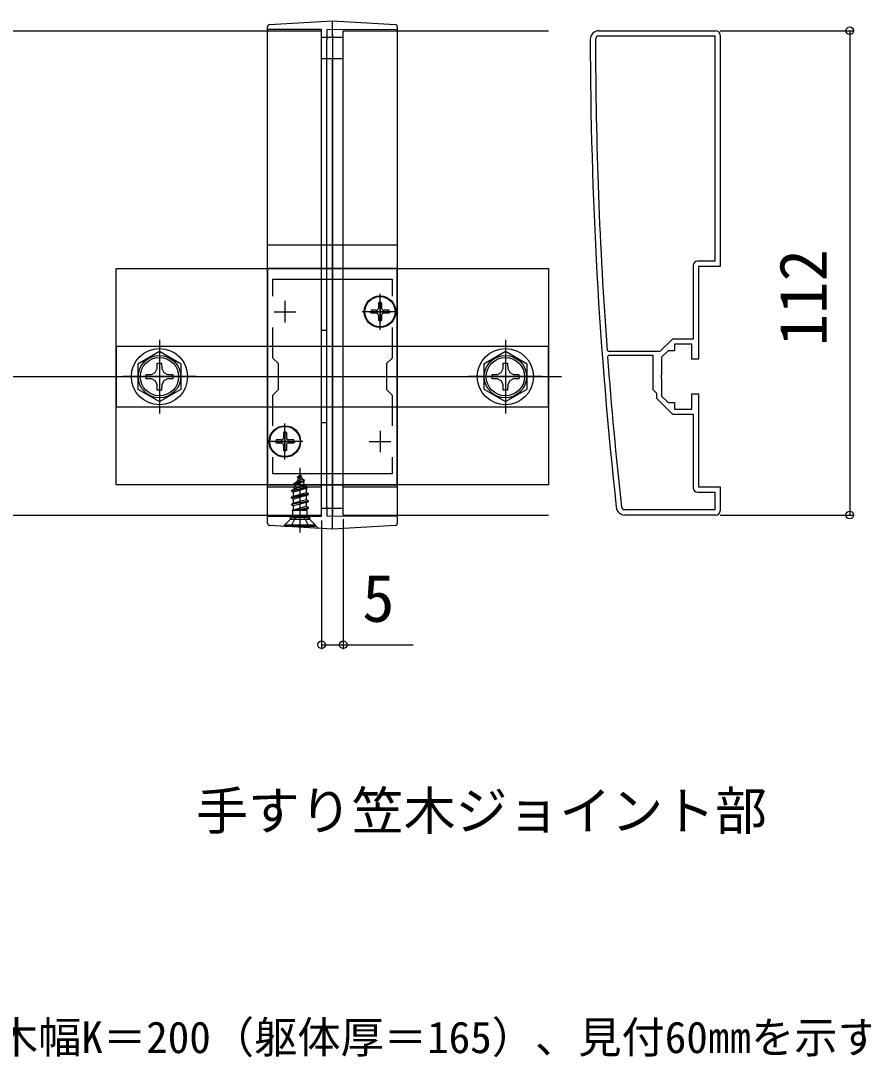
# Model space of a CAD drawing. Units: millimetres, scale not verified. Extents: x -875 to 875, y -1299 to 1293.
# Drawn here: x 383.3 to 578.1, y -886.2 to -646.5 of the extents above; entities that cross this region are included whole.
import ezdxf
from ezdxf.enums import TextEntityAlignment as Align

# ---------------------------------------------------------------- set-up
doc = ezdxf.new("R2010")
doc.units = ezdxf.units.MM
doc.header["$LTSCALE"] = 8
for name, color, linetype in [('0-1_USER1', 3, 'Continuous'), ('0-2_YKK_11', 7, 'Continuous'), ('0-3_YKK_12', 2, 'Continuous'), ('0-4_YKK_13', 4, 'Continuous'), ('0-5_YKK_D', 6, 'Continuous'), ('0-7_YSS_K', 3, 'Continuous')]:
    doc.layers.add(name, color=color, linetype=linetype)
doc.styles.add('ＭＳ ゴシック', font='')
doc.styles.get('ＭＳ ゴシック').set_extended_font_data('MS Gothic')

msp = doc.modelspace()

# ---------------------------------------------------------------- linework, layer by layer
at = {"layer": '0-2_YKK_11'}
for p, q in [((517, -648.8), (544, -648.8)), ((517, -650), (543.8, -650)), ((444.376, -711.3), (444.376, -716.3)), ((466.376, -711.3), (466.376, -716.3)), ((441.876, -713.8), (446.876, -713.8)), ((463.876, -713.8), (468.876, -713.8)), ((444.376, -741.3), (444.376, -746.3)), ((466.376, -741.3), (466.376, -746.3)), ((441.876, -743.8), (446.876, -743.8)), ((463.876, -743.8), (468.876, -743.8)), ((543.8, -759.6), (523, -759.6)), ((544, -760.8), (523, -760.8))]:
    msp.add_line(p, q, dxfattribs=at)
for points in [[(545, -649.8), (545, -703.3), (540, -703.3), (540, -724.8), (538.5, -724.8), (538.5, -721.3), (534.5, -721.3), (534.5, -722.8), (533, -722.8), (531.5, -724.3), (531.5, -728.342), (531.38, -728.525), (531.38, -729.075), (531.5, -729.258), (531.5, -733.3), (533, -734.8), (534.5, -734.8), (534.5, -736.3), (538.5, -736.3), (538.5, -732.8), (540, -732.8), (540, -754.3), (545, -754.3), (545, -759.8)], [(543.8, -650), (543.8, -702.1), (539.8, -702.1)], [(538.8, -703.1), (538.8, -720.1), (534.003, -720.1), (531.103, -723), (519.184, -723), (518.885, -722.722)], [(441.576, -710.167), (441.576, -706.3), (469.176, -706.3), (469.176, -710.167)], [(441.576, -740.167), (441.576, -733.1), (442.876, -731.8), (442.876, -725.8), (441.576, -724.5), (441.576, -717.433)], [(469.176, -717.433), (469.176, -724.5), (467.876, -725.8), (467.876, -731.8), (469.176, -733.1), (469.176, -740.167)], [(518.989, -724.122), (519.288, -723.8), (529.5, -723.8), (529.5, -731.8), (530.3, -732.6), (530.3, -733.797), (534.003, -737.5), (538.8, -737.5), (538.8, -754.5)], [(469.176, -747.433), (469.176, -751.3), (441.576, -751.3), (441.576, -747.433)], [(539.8, -755.5), (543.8, -755.5), (543.8, -759.6)]]:
    msp.add_lwpolyline(points, dxfattribs=at)
msp.add_lwpolyline([(440.376, -703.8), (440.376, -753.8), (470.376, -753.8), (470.376, -703.8)], close=True, dxfattribs=at)
for centre, radius, start, end in [((517, -650.8), 2, 90, 180.07338), ((544, -649.8), 1, 0.00001, 89.99999), ((1515.003, -649.522), 1000.004, 180.07337, 186.28629), ((517, -650.8), 0.8, 89.99999, 180.07337), ((1515.001, -649.522), 998.802, 180.07336, 184.20284), ((539.8, -703.1), 1, 90.00001, 179.99999), ((1515.009, -649.521), 998.809, 184.28341, 186.28629), ((539.8, -754.5), 1, 180.00001, 269.99999), ((523, -758.8), 2, 186.28628, 270), ((523, -758.8), 0.8, 186.28629, 270.00001), ((544, -759.8), 1, 270.00001, 359.99999)]:
    msp.add_arc(centre, radius, start, end, dxfattribs=at)
at = {"layer": '0-3_YKK_12'}
for p, q in [((452.876, -760.8), (452.876, -648.8)), ((457.876, -760.8), (457.876, -648.8)), ((455.376, -763.8), (455.376, -693.8))]:
    msp.add_line(p, q, dxfattribs=at)
for points in [[(87.376, -648.8), (440.376, -648.8), (452.876, -648.8)], [(457.876, -648.8), (470.376, -648.8), (505.376, -648.8)], [(199.376, -760.8), (440.376, -760.8), (452.876, -760.8)], [(457.876, -760.8), (470.376, -760.8), (505.376, -760.8)]]:
    msp.add_lwpolyline(points, dxfattribs=at)
at = {"layer": '0-4_YKK_13'}
for p, q in [((440.845, -647.389), (455.376, -646.5)), ((455.376, -646.5), (469.907, -647.389)), ((452.876, -648.544), (440.376, -648.5)), ((470.376, -648.5), (454.076, -648.642)), ((440.376, -760.227), (440.376, -650.686)), ((452.876, -650.3), (457.876, -650.3)), ((452.876, -759.008), (452.876, -650.847)), ((454.076, -758.909), (454.076, -650.945)), ((455.376, -649.795), (455.376, -761.173)), ((455.376, -650.3), (455.376, -649.858)), ((457.876, -655.3), (457.876, -650.3)), ((470.376, -650.686), (470.376, -760.227)), ((457.876, -655.3), (452.876, -655.3)), ((455.376, -698.3), (455.376, -655.3)), ((440.376, -698.3), (470.376, -698.3)), ((466.726, -711.75), (466.026, -711.75)), ((466.026, -711.75), (466.026, -712.95)), ((466.376, -717.95), (466.376, -709.65)), ((466.726, -711.75), (466.726, -712.95)), ((470.526, -713.8), (462.226, -713.8)), ((464.326, -713.45), (464.326, -714.15)), ((465.526, -713.45), (464.326, -713.45)), ((465.526, -714.15), (464.326, -714.15)), ((468.426, -713.45), (467.226, -713.45)), ((468.426, -714.15), (467.226, -714.15)), ((468.426, -713.45), (468.426, -714.15)), ((466.026, -714.65), (466.026, -715.85)), ((466.726, -715.85), (466.026, -715.85)), ((466.726, -714.65), (466.726, -715.85)), ((454.076, -718.1), (452.876, -718.1)), ((415.376, -720.3), (415.376, -737.3)), ((495.376, -720.3), (495.376, -737.3)), ((414.853, -726.946), (414.875, -725.7)), ((494.853, -726.946), (494.875, -725.7)), ((423.876, -728.8), (406.876, -728.8)), ((503.876, -728.8), (486.876, -728.8)), ((444.376, -747.95), (444.376, -739.65)), ((454.076, -739.5), (452.876, -739.5)), ((444.726, -741.75), (444.026, -741.75)), ((444.026, -741.75), (444.026, -742.95)), ((444.726, -741.75), (444.726, -742.95)), ((448.526, -743.8), (440.226, -743.8)), ((442.326, -743.45), (442.326, -744.15)), ((443.526, -743.45), (442.326, -743.45)), ((443.526, -744.15), (442.326, -744.15)), ((444.026, -744.65), (444.026, -745.85)), ((444.726, -744.65), (444.726, -745.85)), ((446.426, -743.45), (445.226, -743.45)), ((446.426, -744.15), (445.226, -744.15)), ((446.426, -743.45), (446.426, -744.15)), ((444.726, -745.85), (444.026, -745.85)), ((447.876, -764.85), (447.876, -749.855)), ((447.876, -751.35), (447.129, -753.153)), ((447.129, -753.153), (448.3, -752.374)), ((447.276, -751.94), (447.743, -751.67)), ((447.276, -752.04), (447.276, -751.94)), ((447.276, -752.04), (447.53, -752.186)), ((447.876, -751.35), (448.3, -752.374)), ((448.3, -752.374), (448.926, -752.735)), ((440.376, -754.3), (452.876, -754.3)), ((445.876, -755.12), (449.626, -754.325)), ((445.876, -755.22), (449.626, -754.425)), ((445.876, -755.12), (446.452, -754.787)), ((449.242, -754.647), (446.401, -755.523)), ((446.844, -753.842), (446.452, -754.787)), ((446.452, -754.787), (448.946, -753.932)), ((446.476, -753.63), (448.926, -752.835)), ((446.476, -753.53), (447.129, -753.153)), ((446.476, -753.63), (446.844, -753.842)), ((446.844, -753.842), (448.575, -753.038)), ((448.575, -753.038), (448.926, -752.835)), ((448.575, -753.038), (448.946, -753.932)), ((448.926, -752.835), (448.926, -752.735)), ((448.946, -753.932), (449.626, -754.325)), ((449.242, -754.647), (449.626, -754.425)), ((449.242, -754.647), (449.351, -754.911)), ((449.351, -755.612), (449.351, -754.911)), ((449.626, -754.425), (449.626, -754.325)), ((445.876, -755.22), (445.876, -755.12)), ((445.876, -755.22), (446.401, -755.523)), ((449.876, -755.915), (445.876, -756.71)), ((445.876, -756.81), (449.876, -756.015)), ((445.876, -756.71), (446.401, -756.407)), ((445.876, -756.81), (445.876, -756.71)), ((445.876, -756.81), (446.401, -757.113)), ((446.401, -756.407), (446.401, -755.523)), ((446.401, -756.407), (449.351, -755.612)), ((449.351, -756.318), (446.401, -757.113)), ((446.401, -757.997), (446.401, -757.113)), ((446.401, -757.997), (449.351, -757.202)), ((449.351, -755.612), (449.876, -755.915)), ((449.351, -756.318), (449.876, -756.015)), ((449.351, -757.202), (449.351, -756.318)), ((449.351, -757.202), (449.876, -757.505)), ((449.876, -756.015), (449.876, -755.915)), ((445.876, -758.3), (449.876, -757.505)), ((449.876, -757.605), (445.876, -758.4)), ((445.876, -758.3), (446.401, -757.997)), ((445.876, -758.4), (445.876, -758.3)), ((445.876, -758.4), (446.401, -758.703)), ((446.097, -759.762), (446.401, -759.587)), ((449.511, -759.762), (446.097, -759.762)), ((446.241, -760.904), (446.241, -759.762)), ((449.351, -757.908), (446.401, -758.703)), ((446.401, -759.587), (446.401, -758.703)), ((446.401, -759.587), (449.351, -758.792)), ((446.518, -759.762), (449.876, -759.095)), ((449.876, -759.195), (447.021, -759.762)), ((449.351, -759.498), (448.37, -759.762)), ((449.351, -757.908), (449.876, -757.605)), ((449.351, -758.792), (449.351, -757.908)), ((449.351, -758.792), (449.876, -759.095)), ((449.351, -759.498), (449.876, -759.195)), ((449.351, -759.762), (449.351, -759.498)), ((449.511, -760.904), (449.511, -759.762)), ((449.876, -757.605), (449.876, -757.505)), ((449.876, -759.195), (449.876, -759.095)), ((457.876, -759.3), (452.876, -759.3)), ((455.376, -761.11), (455.376, -759.3)), ((440.376, -761.1), (452.876, -761.056)), ((445.626, -761.85), (444.068, -763.408)), ((444.376, -763.1), (446.007, -761.469)), ((445.626, -761.082), (445.626, -761.85)), ((450.126, -761.85), (445.626, -761.85)), ((449.626, -761.35), (446.126, -761.35)), ((449.021, -761.535), (447.876, -760.926)), ((449.926, -763.35), (449.021, -761.535)), ((450.126, -761.85), (450.126, -761.066)), ((452.181, -763.905), (450.126, -761.85)), ((454.076, -760.958), (470.376, -761.1)), ((444.376, -763.35), (444.376, -763.1)), ((444.376, -763.1), (451.376, -763.1)), ((444.376, -763.35), (451.376, -763.35))]:
    msp.add_line(p, q, dxfattribs=at)
for points in [[(455.376, -649.795), (455.376, -649.45), (455.376, -649.111), (455.376, -648.777), (455.376, -648.454), (455.376, -648.148), (455.376, -647.86), (455.376, -647.59), (455.376, -647.347), (455.376, -647.131), (455.376, -646.942), (455.376, -646.785), (455.376, -646.662), (455.376, -646.572), (455.376, -646.518), (455.376, -646.5)], [(440.376, -650.686), (440.376, -650.348), (440.376, -650.017), (440.376, -649.694), (440.376, -649.386), (440.376, -649.098), (440.376, -648.831), (440.376, -648.592), (440.376, -648.384), (440.376, -648.209), (440.376, -648.07), (440.376, -647.97), (440.376, -647.909), (440.376, -647.888)], [(452.876, -650.847), (452.876, -650.569), (452.876, -650.297), (452.876, -650.03), (452.876, -649.777), (452.876, -649.54), (452.876, -649.32), (452.876, -649.124), (452.876, -648.953), (452.876, -648.808), (452.876, -648.694), (452.876, -648.611), (452.876, -648.561), (452.876, -648.544)], [(454.076, -648.642), (454.076, -648.659), (454.076, -648.709), (454.076, -648.792), (454.076, -648.906), (454.076, -649.049), (454.076, -649.221), (454.076, -649.417), (454.076, -649.635), (454.076, -649.874), (454.076, -650.127), (454.076, -650.392), (454.076, -650.666), (454.076, -650.945)], [(470.376, -647.888), (470.376, -647.909), (470.376, -647.97), (470.376, -648.07), (470.376, -648.209), (470.376, -648.384), (470.376, -648.592), (470.376, -648.831), (470.376, -649.098), (470.376, -649.386), (470.376, -649.694), (470.376, -650.017), (470.376, -650.348), (470.376, -650.686)], [(414.875, -725.7), (415.877, -725.7), (415.899, -726.946)], [(494.875, -725.7), (495.877, -725.7), (495.899, -726.946)], [(413.522, -729.323), (412.276, -729.301), (412.276, -728.299), (413.522, -728.277)], [(413.522, -728.277), (414.391, -727.815), (414.853, -726.946)], [(415.899, -726.946), (416.361, -727.815), (417.23, -728.277)], [(417.23, -728.277), (418.476, -728.299), (418.476, -729.301), (417.23, -729.323)], [(493.522, -729.323), (492.276, -729.301), (492.276, -728.299), (493.522, -728.277)], [(493.522, -728.277), (494.391, -727.815), (494.853, -726.946)], [(495.899, -726.946), (496.361, -727.815), (497.23, -728.277)], [(497.23, -728.277), (498.476, -728.299), (498.476, -729.301), (497.23, -729.323)], [(414.853, -730.654), (414.391, -729.785), (413.522, -729.323)], [(415.899, -730.654), (415.877, -731.9), (414.875, -731.9), (414.853, -730.654)], [(417.23, -729.323), (416.361, -729.785), (415.899, -730.654)], [(494.853, -730.654), (494.391, -729.785), (493.522, -729.323)], [(495.899, -730.654), (495.877, -731.9), (494.875, -731.9), (494.853, -730.654)], [(497.23, -729.323), (496.361, -729.785), (495.899, -730.654)], [(446.476, -753.63), (446.476, -753.53), (448.926, -752.735)], [(457.876, -759.3), (457.876, -754.3), (470.376, -754.3)], [(452.876, -761.056), (452.876, -761.042), (452.876, -760.999), (452.876, -760.927), (452.876, -760.828), (452.876, -760.703), (452.876, -760.553), (452.876, -760.381), (452.876, -760.189), (452.876, -759.978), (452.876, -759.751), (452.876, -759.514), (452.876, -759.265), (452.876, -759.008)], [(454.076, -758.909), (454.076, -759.165), (454.076, -759.413), (454.076, -759.651), (454.076, -759.878), (454.076, -760.088), (454.076, -760.281), (454.076, -760.454), (454.076, -760.603), (454.076, -760.729), (454.076, -760.828), (454.076, -760.899), (454.076, -760.943), (454.076, -760.958)], [(440.376, -762.712), (440.376, -762.699), (440.376, -762.66), (440.376, -762.594), (440.376, -762.503), (440.376, -762.388), (440.376, -762.25), (440.376, -762.089), (440.376, -761.908), (440.376, -761.709), (440.376, -761.492), (440.376, -761.259), (440.376, -761.015), (440.376, -760.761), (440.376, -760.497), (440.376, -760.227)], [(445.826, -763.35), (446.731, -761.535), (447.876, -760.926)], [(451.376, -763.35), (451.376, -763.1), (449.745, -761.469)], [(455.376, -764.1), (455.376, -764.084), (455.376, -764.038), (455.376, -763.961), (455.376, -763.854), (455.376, -763.719), (455.376, -763.556), (455.376, -763.367), (455.376, -763.153), (455.376, -762.918), (455.376, -762.663), (455.376, -762.389), (455.376, -762.102), (455.376, -761.803), (455.376, -761.492), (455.376, -761.173)], [(470.376, -760.227), (470.376, -760.497), (470.376, -760.761), (470.376, -761.015), (470.376, -761.259), (470.376, -761.492), (470.376, -761.709), (470.376, -761.908), (470.376, -762.089), (470.376, -762.25), (470.376, -762.388), (470.376, -762.503), (470.376, -762.594), (470.376, -762.66), (470.376, -762.699), (470.376, -762.712)], [(469.907, -763.211), (455.376, -764.1), (440.845, -763.211)]]:
    msp.add_lwpolyline(points, dxfattribs=at)
for points in [[(505.376, -703.8), (505.376, -753.8), (405.376, -753.8), (405.376, -703.8)], [(405.376, -735.8), (505.376, -735.8), (505.376, -721.8), (405.376, -721.8)], [(420.376, -725.913), (415.376, -723.026), (410.376, -725.913), (410.376, -731.687), (415.376, -734.574), (420.376, -731.687)], [(500.376, -725.913), (495.376, -723.026), (490.376, -725.913), (490.376, -731.687), (495.376, -734.574), (500.376, -731.687)]]:
    msp.add_lwpolyline(points, close=True, dxfattribs=at)
for centre, radius in [((466.376, -713.8), 3.65), ((466.376, -713.8), 3.5), ((415.376, -728.8), 6.5), ((495.376, -728.8), 6.5), ((415.376, -728.8), 4.907), ((415.376, -728.8), 4.432), ((495.376, -728.8), 4.907), ((495.376, -728.8), 4.432), ((444.376, -743.8), 3.65), ((444.376, -743.8), 3.5)]:
    msp.add_circle(centre, radius, dxfattribs=at)
for centre, radius, start, end in [((440.876, -647.888), 0.5, 93.5, 180), ((469.876, -647.888), 0.5, 0, 86.5), ((465.526, -712.95), 0.5, 270, 0), ((465.526, -714.65), 0.5, 0, 90), ((467.226, -712.95), 0.5, 180, 270), ((467.226, -714.65), 0.5, 90, 180), ((443.526, -742.95), 0.5, 270, 0), ((445.226, -742.95), 0.5, 180, 270), ((443.526, -744.65), 0.5, 0, 90), ((445.226, -744.65), 0.5, 90, 180), ((445.441, -760.904), 0.8, 315, 0), ((450.311, -760.904), 0.8, 180, 225), ((440.876, -762.712), 0.5, 180, 266.5), ((469.876, -762.712), 0.5, 273.5, 0)]:
    msp.add_arc(centre, radius, start, end, dxfattribs=at)
at = {"layer": '0-5_YKK_D'}
for p, q in [((545, -648.8), (576, -648.8)), ((575, -648.8), (575, -760.8)), ((452.876, -762.056), (452.876, -791.8)), ((457.876, -761.8), (457.876, -791.8)), ((545, -760.8), (576, -760.8))]:
    msp.add_line(p, q, dxfattribs=at)
msp.add_lwpolyline([(452.876, -790.8), (457.876, -790.8), (474.069, -790.8)], dxfattribs=at)
for centre in [(575, -648.8), (575, -760.8), (452.876, -790.8), (457.876, -790.8)]:
    msp.add_circle(centre, 0.875, dxfattribs=at)
at = {"layer": '0-7_YSS_K'}
msp.add_line((165.376, -728.8), (508.376, -728.8), dxfattribs=at)

# ---------------------------------------------------------------- texts
at = {"layer": '0-1_USER1', "style": 'ＭＳ ゴシック'}
for s, height, p in [('手すり笠木ジョイント部', 8.798, (423.841, -836.232)), ('本図は笠木幅K＝200（躯体厚＝165）、見付60㎜を示す。', 7.331, (337.318, -887.436))]:
    msp.add_text(s, height=height, dxfattribs=at).set_placement(p, align=Align.BOTTOM_LEFT)
at = {"layer": '0-5_YKK_D', "style": 'ＭＳ ゴシック'}
msp.add_text('112', height=11, rotation=90, dxfattribs=at).set_placement((573, -721.76), align=Align.BOTTOM_LEFT)
msp.add_text('5', height=11, dxfattribs=at).set_placement((462.268, -788.8), align=Align.BOTTOM_LEFT)

doc.saveas('drawing.dxf')
